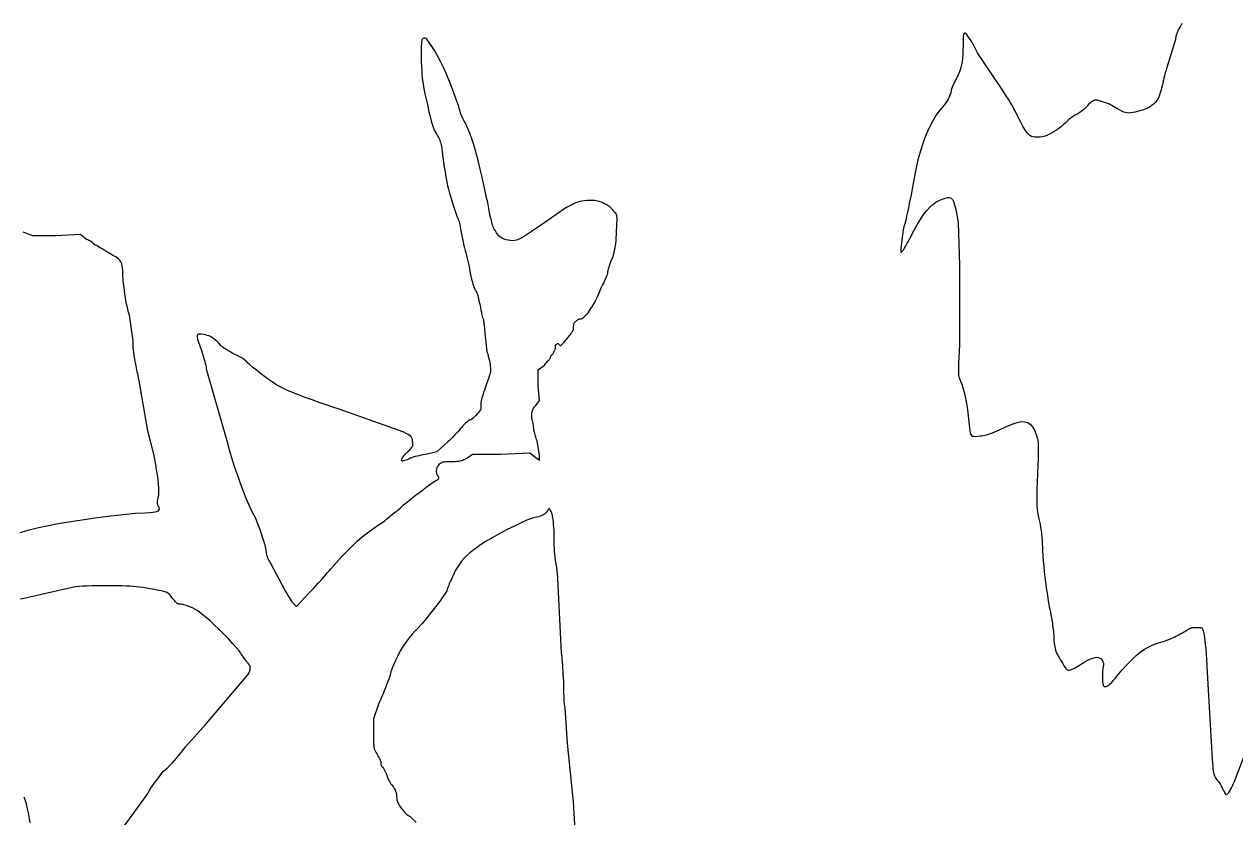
# Model space of a CAD drawing. Extents: x 0.1 to 14.4, y 0 to 16.2.
# Drawn here: x 3.288 to 6.269, y 5.279 to 7.233 of the extents above; entities that cross this region are included whole.
import ezdxf

# ---------------------------------------------------------------- set-up
doc = ezdxf.new("R2010")
doc.units = 0
doc.layers.add('1', color=1, linetype='CONTINUOUS')

msp = doc.modelspace()

# ---------------------------------------------------------------- linework, layer by layer
at = {"layer": '1', "linetype": 'CONTINUOUS'}
for points in [[(6.1363, 7.2341), (6.1345, 7.231), (6.1327, 7.2279), (6.1309, 7.225), (6.1291, 7.2222), (6.1281, 7.2203), (6.127, 7.218), (6.1259, 7.2154), (6.1247, 7.2127), (6.1235, 7.2098), (6.1224, 7.2069), (6.1215, 7.2039), (6.1208, 7.2009), (6.1203, 7.198), (6.1201, 7.1952), (6.0991, 7.1261), (6.0981, 7.1231), (6.097, 7.1194), (6.0957, 7.1152), (6.0944, 7.1105), (6.0931, 7.1055), (6.0918, 7.1002), (6.0904, 7.0947), (6.0892, 7.0891), (6.0881, 7.0836), (6.0871, 7.0781), (6.0853, 7.072), (6.0835, 7.0662), (6.0817, 7.0609), (6.0799, 7.0561), (6.0781, 7.0518), (6.0763, 7.048), (6.0745, 7.0448), (6.0727, 7.0422), (6.0709, 7.0403), (6.0691, 7.039), (6.0659, 7.0355), (6.0617, 7.0322), (6.0568, 7.0291), (6.0513, 7.0263), (6.0454, 7.0236), (6.0392, 7.0213), (6.0329, 7.0193), (6.0267, 7.0175), (6.0207, 7.0161), (6.015, 7.015), (6.01, 7.0143), (6.0056, 7.014), (6.0016, 7.0143), (5.9975, 7.0151), (5.9932, 7.0165), (5.9884, 7.0187), (5.9828, 7.0217), (5.976, 7.0255), (5.9678, 7.0303), (5.958, 7.036), (5.9309, 7.045), (5.9284, 7.0458), (5.9261, 7.0461), (5.924, 7.0461), (5.922, 7.0458), (5.92, 7.045), (5.918, 7.044), (5.9157, 7.0425), (5.9131, 7.0407), (5.9103, 7.0386), (5.9069, 7.036), (5.9049, 7.0333), (5.9027, 7.0306), (5.9001, 7.028), (5.8974, 7.0254), (5.8945, 7.0229), (5.8916, 7.0205), (5.8886, 7.0182), (5.8856, 7.016), (5.8827, 7.0139), (5.8799, 7.012), (5.8769, 7.0108), (5.8735, 7.0089), (5.8697, 7.0065), (5.8657, 7.0036), (5.8615, 7.0004), (5.8572, 6.9969), (5.8529, 6.9932), (5.8487, 6.9894), (5.8446, 6.9857), (5.8408, 6.982), (5.833, 6.976), (5.8256, 6.9708), (5.8186, 6.9663), (5.812, 6.9625), (5.8056, 6.9595), (5.7993, 6.9571), (5.7932, 6.9555), (5.7871, 6.9546), (5.781, 6.9544), (5.7748, 6.955), (5.7704, 6.9553), (5.7663, 6.9566), (5.7623, 6.9589), (5.7583, 6.9624), (5.7541, 6.9673), (5.7497, 6.9738), (5.7449, 6.9819), (5.7395, 6.9919), (5.7335, 7.0038), (5.7267, 7.018), (5.7229, 7.0246), (5.7189, 7.0316), (5.7145, 7.0389), (5.71, 7.0464), (5.7053, 7.0541), (5.7006, 7.0617), (5.6958, 7.0692), (5.691, 7.0765), (5.6863, 7.0835), (5.6817, 7.0901), (5.6336, 7.1622), (5.6246, 7.1785), (5.6172, 7.1914), (5.6113, 7.2011), (5.6067, 7.2074), (5.6032, 7.2106), (5.6008, 7.2106), (5.5991, 7.2075), (5.5982, 7.2014), (5.5977, 7.1922), (5.5976, 7.1802), (5.5974, 7.1689), (5.5969, 7.1586), (5.5961, 7.1491), (5.5951, 7.1405), (5.5938, 7.1329), (5.5924, 7.1261), (5.5908, 7.1203), (5.5891, 7.1153), (5.5874, 7.1113), (5.5856, 7.1081), (5.5706, 7.0781), (5.5688, 7.0706), (5.5672, 7.0641), (5.5654, 7.0584), (5.5635, 7.0532), (5.5612, 7.0484), (5.5585, 7.0437), (5.5552, 7.0388), (5.5512, 7.0336), (5.5463, 7.0277), (5.5405, 7.021), (5.531, 7.0078), (5.5221, 6.9932), (5.5139, 6.9773), (5.5063, 6.9599), (5.4992, 6.9411), (5.4928, 6.9207), (5.4868, 6.8987), (5.4813, 6.8751), (5.4762, 6.8499), (5.4715, 6.8228), (5.4696, 6.8127), (5.4676, 6.8022), (5.4654, 6.7915), (5.4632, 6.7808), (5.461, 6.7703), (5.4587, 6.7601), (5.4565, 6.7505), (5.4544, 6.7416), (5.4523, 6.7336), (5.4505, 6.7267), (5.4444, 6.6817), (5.4444, 6.6784), (5.4445, 6.6758), (5.4445, 6.6739), (5.4446, 6.6725), (5.4448, 6.6715), (5.4455, 6.671), (5.446, 6.6713), (5.4466, 6.6719), (5.4474, 6.6727), (5.4485, 6.6739), (5.4499, 6.6758), (5.4516, 6.6784), (5.4535, 6.6815), (5.4557, 6.6851), (5.458, 6.6891), (5.4605, 6.6936), (5.4631, 6.6983), (5.4658, 6.7034), (5.4685, 6.7087), (5.4772, 6.7257), (5.4855, 6.7406), (5.4935, 6.7536), (5.5011, 6.7648), (5.5086, 6.7744), (5.516, 6.7824), (5.5234, 6.7891), (5.5309, 6.7944), (5.5386, 6.7986), (5.5465, 6.8018), (5.5539, 6.8042), (5.5598, 6.8057), (5.5646, 6.8059), (5.5685, 6.8046), (5.5717, 6.8014), (5.5744, 6.796), (5.577, 6.7879), (5.5795, 6.7769), (5.5823, 6.7626), (5.5856, 6.7447), (5.5886, 6.6396), (5.5886, 6.5706), (5.5886, 6.4444), (5.5878, 6.4268), (5.5872, 6.4118), (5.5867, 6.399), (5.5864, 6.3885), (5.5863, 6.3799), (5.5864, 6.3731), (5.5867, 6.3679), (5.5872, 6.3642), (5.5878, 6.3617), (5.5886, 6.3604), (5.5914, 6.3542), (5.5943, 6.3465), (5.5972, 6.3374), (5.6001, 6.3271), (5.6029, 6.3157), (5.6055, 6.3033), (5.6078, 6.29), (5.6098, 6.276), (5.6114, 6.2614), (5.6126, 6.2462), (5.6135, 6.2381), (5.6143, 6.2316), (5.6152, 6.2266), (5.6165, 6.2229), (5.6182, 6.2203), (5.6206, 6.2188), (5.6238, 6.2181), (5.6279, 6.218), (5.6331, 6.2184), (5.6396, 6.2192), (5.6433, 6.2194), (5.6472, 6.2199), (5.6513, 6.2208), (5.6557, 6.2219), (5.6603, 6.2233), (5.6651, 6.2251), (5.6703, 6.227), (5.6758, 6.2292), (5.6816, 6.2316), (5.6877, 6.2342), (5.7044, 6.2423), (5.7187, 6.2483), (5.7308, 6.2523), (5.741, 6.2542), (5.7496, 6.2541), (5.7569, 6.252), (5.763, 6.2477), (5.7684, 6.2413), (5.7732, 6.2329), (5.7778, 6.2222), (5.7794, 6.2172), (5.7807, 6.2125), (5.7816, 6.2077), (5.7823, 6.2022), (5.7827, 6.1956), (5.7828, 6.1872), (5.7826, 6.1766), (5.7822, 6.1632), (5.7816, 6.1466), (5.7808, 6.1261), (5.78, 6.1063), (5.7794, 6.0898), (5.779, 6.076), (5.7788, 6.0645), (5.7789, 6.0548), (5.7793, 6.0463), (5.7799, 6.0386), (5.7809, 6.0312), (5.7822, 6.0235), (5.7838, 6.015), (5.7855, 6.0084), (5.787, 6.0014), (5.7884, 5.994), (5.7896, 5.9862), (5.7905, 5.9782), (5.7914, 5.97), (5.792, 5.9618), (5.7924, 5.9534), (5.7927, 5.9451), (5.7928, 5.9369), (5.7938, 5.9242), (5.7949, 5.9111), (5.7962, 5.8979), (5.7976, 5.8846), (5.7992, 5.8712), (5.8008, 5.858), (5.8025, 5.845), (5.8042, 5.8322), (5.806, 5.8198), (5.8078, 5.8078), (5.8088, 5.8037), (5.8099, 5.7986), (5.8112, 5.7927), (5.8125, 5.7861), (5.8138, 5.7789), (5.8152, 5.7713), (5.8165, 5.7633), (5.8177, 5.7552), (5.8188, 5.7469), (5.8198, 5.7387), (5.8206, 5.7264), (5.8214, 5.7162), (5.8222, 5.7078), (5.8231, 5.7008), (5.8243, 5.6948), (5.8259, 5.6894), (5.8279, 5.6843), (5.8305, 5.6791), (5.8338, 5.6733), (5.8378, 5.6667), (5.8404, 5.6623), (5.8429, 5.6584), (5.8451, 5.6549), (5.8472, 5.6517), (5.8491, 5.649), (5.8508, 5.6468), (5.8523, 5.645), (5.8537, 5.6437), (5.8549, 5.6429), (5.8559, 5.6426), (5.8571, 5.6421), (5.859, 5.6422), (5.8615, 5.6429), (5.8645, 5.644), (5.8679, 5.6456), (5.8716, 5.6476), (5.8757, 5.6499), (5.88, 5.6524), (5.8844, 5.655), (5.8889, 5.6577), (5.8974, 5.6626), (5.9049, 5.6667), (5.9115, 5.6698), (5.9172, 5.6721), (5.9223, 5.6734), (5.9267, 5.6739), (5.9306, 5.6734), (5.9341, 5.6721), (5.9371, 5.6698), (5.9399, 5.6667), (5.9408, 5.6657), (5.9414, 5.6646), (5.9419, 5.6633), (5.9423, 5.662), (5.9426, 5.6607), (5.9428, 5.6593), (5.9429, 5.658), (5.9429, 5.6568), (5.9429, 5.6556), (5.9429, 5.6547), (5.9421, 5.6511), (5.9415, 5.6462), (5.941, 5.6402), (5.9408, 5.6337), (5.9407, 5.6269), (5.9408, 5.6203), (5.941, 5.6143), (5.9415, 5.6092), (5.9421, 5.6055), (5.9429, 5.6036), (5.9449, 5.6022), (5.9472, 5.6018), (5.9499, 5.6022), (5.9528, 5.6034), (5.9561, 5.6055), (5.9596, 5.6084), (5.9634, 5.612), (5.9673, 5.6165), (5.9716, 5.6217), (5.976, 5.6276), (5.989, 5.6429), (6.0011, 5.6563), (6.0125, 5.6679), (6.0233, 5.678), (6.0338, 5.6866), (6.0441, 5.6938), (6.0544, 5.6998), (6.0649, 5.7047), (6.0757, 5.7086), (6.0871, 5.7117), (6.0909, 5.7128), (6.0949, 5.7142), (6.0992, 5.7158), (6.1036, 5.7176), (6.1081, 5.7196), (6.1126, 5.7217), (6.117, 5.7238), (6.1213, 5.7258), (6.1254, 5.7279), (6.1291, 5.7297), (6.1327, 5.7316), (6.1363, 5.7336), (6.1397, 5.7356), (6.143, 5.7376), (6.146, 5.7395), (6.1488, 5.7412), (6.1513, 5.7426), (6.1533, 5.7438), (6.155, 5.7445), (6.1562, 5.7447), (6.1572, 5.7456), (6.1586, 5.7462), (6.1602, 5.7467), (6.1621, 5.7471), (6.164, 5.7474), (6.1661, 5.7476), (6.1682, 5.7477), (6.1703, 5.7477), (6.1723, 5.7477), (6.1742, 5.7477), (6.1774, 5.7477), (6.1801, 5.7477), (6.1822, 5.7474), (6.1838, 5.747), (6.1851, 5.7462), (6.1861, 5.7451), (6.1869, 5.7436), (6.1876, 5.7416), (6.1884, 5.739), (6.1892, 5.7357), (6.1901, 5.7324), (6.191, 5.7277), (6.1919, 5.7217), (6.1928, 5.7143), (6.1937, 5.7053), (6.1946, 5.6949), (6.1955, 5.6828), (6.1964, 5.6691), (6.1973, 5.6538), (6.1982, 5.6366), (6.2102, 5.4234), (6.211, 5.4143), (6.2118, 5.4066), (6.2124, 5.4001), (6.2131, 5.3946), (6.214, 5.39), (6.215, 5.386), (6.2162, 5.3825), (6.2178, 5.3791), (6.2198, 5.3758), (6.2222, 5.3724), (6.224, 5.3704), (6.2258, 5.3681), (6.2275, 5.3657), (6.2292, 5.3631), (6.2309, 5.3604), (6.2324, 5.3577), (6.2338, 5.3551), (6.2351, 5.3526), (6.2363, 5.3503), (6.2372, 5.3483), (6.2432, 5.3363), (6.2451, 5.336), (6.2472, 5.3369), (6.2493, 5.3387), (6.2515, 5.3413), (6.2538, 5.3446), (6.256, 5.3484), (6.2582, 5.3527), (6.2603, 5.3572), (6.2624, 5.3618), (6.2643, 5.3664), (6.3273, 5.5285)], [(3.2782, 5.9812), (3.2893, 5.9845), (3.3003, 5.988), (3.3194, 5.9927), (3.3435, 5.9978), (3.3716, 6.0031), (3.4024, 6.0084), (3.4351, 6.0135), (3.4683, 6.0183), (3.5011, 6.0225), (3.5323, 6.0259), (3.5608, 6.0285), (3.5856, 6.03), (3.5962, 6.0309), (3.6046, 6.0316), (3.611, 6.0325), (3.6156, 6.0335), (3.6186, 6.0349), (3.6202, 6.0367), (3.6205, 6.0391), (3.6197, 6.0422), (3.618, 6.0462), (3.6156, 6.0511), (3.6156, 6.0529), (3.6156, 6.0546), (3.6157, 6.0565), (3.6158, 6.0583), (3.616, 6.0601), (3.6163, 6.0619), (3.6166, 6.0637), (3.6172, 6.0655), (3.6178, 6.0673), (3.6186, 6.0691), (3.6193, 6.0745), (3.6194, 6.0817), (3.6191, 6.0904), (3.6183, 6.1004), (3.6171, 6.1115), (3.6156, 6.1233), (3.6137, 6.1358), (3.6116, 6.1485), (3.6092, 6.1614), (3.6066, 6.1742), (3.5916, 6.2312), (3.5706, 6.3544), (3.5697, 6.3582), (3.5688, 6.3625), (3.5679, 6.3671), (3.567, 6.3719), (3.5661, 6.3769), (3.5652, 6.3818), (3.5643, 6.3866), (3.5634, 6.3913), (3.5625, 6.3955), (3.5616, 6.3994), (3.5607, 6.4033), (3.5598, 6.4079), (3.5589, 6.413), (3.5581, 6.4184), (3.5574, 6.4242), (3.5568, 6.4301), (3.5563, 6.4361), (3.5559, 6.4421), (3.5556, 6.4479), (3.5556, 6.4535), (3.5465, 6.5165), (3.544, 6.5261), (3.5418, 6.5351), (3.5399, 6.5437), (3.5382, 6.5519), (3.5368, 6.5601), (3.5355, 6.5682), (3.5344, 6.5765), (3.5334, 6.585), (3.5324, 6.594), (3.5315, 6.6036), (3.5308, 6.6173), (3.5301, 6.6281), (3.5292, 6.6364), (3.5279, 6.6429), (3.5259, 6.6479), (3.5229, 6.652), (3.5186, 6.6558), (3.5128, 6.6596), (3.5052, 6.6641), (3.4955, 6.6697), (3.4901, 6.6732), (3.4848, 6.6765), (3.4798, 6.6795), (3.475, 6.6823), (3.4707, 6.6847), (3.467, 6.6867), (3.4638, 6.6884), (3.4615, 6.6897), (3.46, 6.6904), (3.4595, 6.6907), (3.4592, 6.6917), (3.4585, 6.6928), (3.4573, 6.694), (3.4557, 6.6954), (3.4538, 6.6967), (3.4517, 6.698), (3.4493, 6.6993), (3.4468, 6.7006), (3.4441, 6.7017), (3.4414, 6.7027), (3.4264, 6.7147), (3.3664, 6.7117), (3.3093, 6.7117), (3.2853, 6.7207)], [(4.6456, 5.2072), (4.6396, 5.3183), (4.6246, 5.4625), (4.6186, 5.5495), (4.6178, 5.5537), (4.6171, 5.5587), (4.6166, 5.5646), (4.6163, 5.5711), (4.616, 5.5781), (4.6158, 5.5854), (4.6157, 5.593), (4.6156, 5.6007), (4.6156, 5.6082), (4.6156, 5.6156), (4.6148, 5.6231), (4.6141, 5.6309), (4.6136, 5.6389), (4.6131, 5.6468), (4.6126, 5.6547), (4.6122, 5.6621), (4.6117, 5.669), (4.6111, 5.6752), (4.6104, 5.6805), (4.6096, 5.6847), (4.6006, 5.8679), (4.6005, 5.8707), (4.6003, 5.8739), (4.5999, 5.8773), (4.5995, 5.8808), (4.5991, 5.8844), (4.5987, 5.888), (4.5983, 5.8915), (4.5979, 5.8949), (4.5977, 5.898), (4.5976, 5.9009), (4.5967, 5.9042), (4.5958, 5.9086), (4.595, 5.914), (4.5942, 5.9203), (4.5935, 5.9272), (4.5928, 5.9346), (4.5923, 5.9425), (4.5919, 5.9506), (4.5917, 5.9588), (4.5916, 5.967), (4.5915, 5.9772), (4.5913, 5.9862), (4.5909, 5.9942), (4.5903, 6.0013), (4.5897, 6.0075), (4.589, 6.013), (4.5882, 6.0179), (4.5874, 6.0223), (4.5865, 6.0263), (4.5856, 6.03), (4.5839, 6.0333), (4.5826, 6.0358), (4.5816, 6.0378), (4.5807, 6.0391), (4.58, 6.0398), (4.5793, 6.04), (4.5787, 6.0397), (4.5781, 6.0389), (4.5774, 6.0377), (4.5766, 6.036), (4.5747, 6.0334), (4.5726, 6.031), (4.5702, 6.0287), (4.5675, 6.0267), (4.5646, 6.0248), (4.5612, 6.0231), (4.5575, 6.0215), (4.5533, 6.0202), (4.5487, 6.019), (4.5435, 6.018), (4.5359, 6.0158), (4.5245, 6.0114), (4.5101, 6.005), (4.4937, 5.9972), (4.476, 5.9884), (4.4579, 5.9789), (4.4404, 5.9692), (4.4242, 5.9597), (4.4102, 5.9508), (4.3994, 5.9429), (4.3915, 5.9373), (4.3839, 5.9311), (4.3769, 5.9246), (4.3702, 5.9178), (4.3641, 5.9107), (4.3585, 5.9034), (4.3535, 5.896), (4.3491, 5.8886), (4.3454, 5.8812), (4.3423, 5.8739), (4.3405, 5.8702), (4.3388, 5.8664), (4.337, 5.8625), (4.3353, 5.8586), (4.3337, 5.8547), (4.3322, 5.851), (4.3308, 5.8473), (4.3295, 5.8439), (4.3283, 5.8407), (4.3273, 5.8378), (4.3236, 5.8313), (4.3181, 5.8229), (4.311, 5.813), (4.3029, 5.8021), (4.2939, 5.7905), (4.2845, 5.7788), (4.275, 5.7673), (4.2657, 5.7565), (4.257, 5.7469), (4.2492, 5.7387), (4.242, 5.7309), (4.2346, 5.722), (4.2273, 5.712), (4.2201, 5.7012), (4.2132, 5.6896), (4.2067, 5.6773), (4.2006, 5.6646), (4.1951, 5.6515), (4.1902, 5.6381), (4.1862, 5.6246), (4.1842, 5.6189), (4.1819, 5.6126), (4.1794, 5.6058), (4.1767, 5.5988), (4.1738, 5.5916), (4.1708, 5.5844), (4.1678, 5.5774), (4.1649, 5.5706), (4.1619, 5.5643), (4.1592, 5.5586), (4.1471, 5.5225), (4.1471, 5.4865), (4.1472, 5.4766), (4.1472, 5.4685), (4.1474, 5.4618), (4.1477, 5.4564), (4.1483, 5.452), (4.1491, 5.4482), (4.1502, 5.445), (4.1518, 5.4419), (4.1537, 5.4388), (4.1562, 5.4354), (4.1571, 5.4336), (4.1582, 5.4315), (4.1594, 5.4294), (4.1606, 5.4272), (4.1618, 5.4249), (4.1629, 5.4227), (4.1638, 5.4205), (4.1645, 5.4183), (4.165, 5.4163), (4.1652, 5.4144), (4.1652, 5.4134), (4.1652, 5.4123), (4.1653, 5.4111), (4.1655, 5.4097), (4.1659, 5.4084), (4.1665, 5.4071), (4.1672, 5.4058), (4.1682, 5.4045), (4.1695, 5.4034), (4.1712, 5.4024), (4.1802, 5.3844), (4.1803, 5.3825), (4.1808, 5.3805), (4.1816, 5.3783), (4.1825, 5.3761), (4.1836, 5.3739), (4.1847, 5.3716), (4.1859, 5.3694), (4.1871, 5.3673), (4.1882, 5.3652), (4.1892, 5.3634), (4.1918, 5.3606), (4.1942, 5.3576), (4.1964, 5.3544), (4.1984, 5.3511), (4.2001, 5.3476), (4.2015, 5.3439), (4.2027, 5.34), (4.2035, 5.336), (4.204, 5.3317), (4.2042, 5.3273), (4.2047, 5.3233), (4.2062, 5.3186), (4.2085, 5.3134), (4.2115, 5.308), (4.2151, 5.3026), (4.2191, 5.2973), (4.2235, 5.2924), (4.228, 5.2881), (4.2327, 5.2847), (4.2372, 5.2823), (4.2523, 5.2673)], [(3.5165, 5.2342), (3.5886, 5.3333), (3.5916, 5.339), (3.5953, 5.3451), (3.5994, 5.3514), (3.6038, 5.3579), (3.6085, 5.3645), (3.6132, 5.3709), (3.6179, 5.3772), (3.6225, 5.3831), (3.6268, 5.3886), (3.6306, 5.3934), (3.6354, 5.3974), (3.6406, 5.4022), (3.6461, 5.4077), (3.6518, 5.4137), (3.6577, 5.42), (3.6635, 5.4267), (3.6692, 5.4335), (3.6747, 5.4403), (3.6799, 5.447), (3.6847, 5.4535), (3.7357, 5.5105), (3.8378, 5.6306), (3.8403, 5.6349), (3.8421, 5.6387), (3.8434, 5.6421), (3.8441, 5.6453), (3.8442, 5.6483), (3.8437, 5.6512), (3.8425, 5.6541), (3.8406, 5.6571), (3.8381, 5.6602), (3.8348, 5.6637), (3.8338, 5.6655), (3.8324, 5.6676), (3.8308, 5.6697), (3.8291, 5.6719), (3.8273, 5.6742), (3.8255, 5.6764), (3.8238, 5.6786), (3.8223, 5.6808), (3.8209, 5.6828), (3.8198, 5.6847), (3.8164, 5.6898), (3.8101, 5.6976), (3.8015, 5.7073), (3.7912, 5.7185), (3.7797, 5.7305), (3.7675, 5.7426), (3.7553, 5.7543), (3.7435, 5.765), (3.7328, 5.774), (3.7237, 5.7808), (3.7189, 5.7851), (3.7135, 5.789), (3.7077, 5.7926), (3.7017, 5.7957), (3.6956, 5.7984), (3.6896, 5.8007), (3.6838, 5.8025), (3.6785, 5.8037), (3.6737, 5.8045), (3.6697, 5.8048), (3.6679, 5.805), (3.6663, 5.8055), (3.6648, 5.8064), (3.6633, 5.8075), (3.6618, 5.8089), (3.6602, 5.8106), (3.6584, 5.8126), (3.6564, 5.8148), (3.6542, 5.8172), (3.6517, 5.8198), (3.6492, 5.8239), (3.6468, 5.8272), (3.6443, 5.8299), (3.6411, 5.8322), (3.637, 5.8341), (3.6315, 5.8358), (3.6244, 5.8375), (3.615, 5.8393), (3.6033, 5.8414), (3.5886, 5.8438), (3.58, 5.8455), (3.5719, 5.8468), (3.5642, 5.8478), (3.5563, 5.8486), (3.548, 5.8491), (3.5391, 5.8495), (3.5291, 5.8497), (3.5177, 5.8498), (3.5046, 5.8498), (3.4895, 5.8498), (3.4701, 5.8498), (3.4545, 5.8498), (3.442, 5.8495), (3.4316, 5.8491), (3.4227, 5.8483), (3.4143, 5.8473), (3.4055, 5.8457), (3.3957, 5.8437), (3.3839, 5.8411), (3.3694, 5.8378), (3.2913, 5.8198), (3.2789, 5.817)], [(3.2872, 5.3303), (3.2895, 5.3238), (3.2917, 5.3168), (3.2936, 5.3091), (3.2955, 5.3007), (3.2973, 5.2913), (3.3015, 5.2666)]]:
    msp.add_lwpolyline(points, dxfattribs=at)
msp.add_lwpolyline([(4.2827, 7.1902), (4.2802, 7.1935), (4.278, 7.1959), (4.2759, 7.1976), (4.274, 7.1986), (4.2723, 7.1989), (4.2708, 7.1987), (4.2694, 7.198), (4.2683, 7.1968), (4.2673, 7.1952), (4.2664, 7.1945), (4.2658, 7.1925), (4.2653, 7.1892), (4.2649, 7.1848), (4.2646, 7.1794), (4.2645, 7.1731), (4.2644, 7.1661), (4.2643, 7.1583), (4.2643, 7.1499), (4.2643, 7.1411), (4.2651, 7.1294), (4.2658, 7.1191), (4.2665, 7.11), (4.2672, 7.1017), (4.268, 7.0938), (4.269, 7.0862), (4.2703, 7.0785), (4.2719, 7.0702), (4.2738, 7.0612), (4.2763, 7.0511), (4.2797, 7.035), (4.2828, 7.0209), (4.2857, 7.0087), (4.2884, 6.9981), (4.2909, 6.9891), (4.2934, 6.9814), (4.2958, 6.9749), (4.2982, 6.9695), (4.3007, 6.9649), (4.3033, 6.961), (4.305, 6.9582), (4.3066, 6.9555), (4.308, 6.9527), (4.3093, 6.9498), (4.3104, 6.9467), (4.3115, 6.9435), (4.3125, 6.94), (4.3135, 6.9363), (4.3144, 6.9323), (4.3153, 6.9279), (4.3164, 6.9174), (4.3178, 6.9057), (4.3194, 6.8934), (4.3212, 6.8808), (4.3232, 6.8682), (4.3253, 6.8561), (4.3274, 6.8449), (4.3294, 6.8348), (4.3315, 6.8263), (4.3333, 6.8198), (4.3423, 6.7898), (4.3514, 6.7628), (4.3523, 6.7607), (4.3534, 6.7582), (4.3546, 6.7553), (4.3558, 6.7522), (4.357, 6.7489), (4.3581, 6.7455), (4.359, 6.7421), (4.3597, 6.7387), (4.3602, 6.7356), (4.3604, 6.7327), (4.3694, 6.6877), (4.3712, 6.682), (4.373, 6.6759), (4.3747, 6.6695), (4.3764, 6.6629), (4.378, 6.6562), (4.3795, 6.6494), (4.381, 6.6428), (4.3822, 6.6364), (4.3834, 6.6303), (4.3844, 6.6246), (4.3854, 6.6192), (4.3865, 6.6136), (4.3877, 6.6081), (4.389, 6.6027), (4.3904, 6.5976), (4.3917, 6.5928), (4.393, 6.5885), (4.3943, 6.5848), (4.3954, 6.5818), (4.3964, 6.5796), (4.3981, 6.5775), (4.3997, 6.575), (4.4011, 6.572), (4.4024, 6.5686), (4.4035, 6.5649), (4.4046, 6.561), (4.4056, 6.5568), (4.4066, 6.5525), (4.4075, 6.548), (4.4084, 6.5435), (4.4093, 6.539), (4.4102, 6.5343), (4.4111, 6.5297), (4.412, 6.5252), (4.4129, 6.521), (4.4138, 6.5172), (4.4147, 6.5138), (4.4156, 6.511), (4.4165, 6.5088), (4.4174, 6.5075), (4.4175, 6.5055), (4.4177, 6.5033), (4.4181, 6.5007), (4.4185, 6.498), (4.4189, 6.4951), (4.4194, 6.4922), (4.4198, 6.4892), (4.4201, 6.4862), (4.4203, 6.4833), (4.4204, 6.4805), (4.4264, 6.4264), (4.4281, 6.421), (4.4297, 6.4154), (4.431, 6.4099), (4.4322, 6.4045), (4.4332, 6.3994), (4.434, 6.3946), (4.4346, 6.3903), (4.4351, 6.3866), (4.4353, 6.3836), (4.4354, 6.3814), (4.4353, 6.3792), (4.4348, 6.3765), (4.434, 6.3731), (4.4329, 6.3694), (4.4317, 6.3652), (4.4303, 6.3608), (4.4287, 6.3563), (4.427, 6.3516), (4.4252, 6.3469), (4.4234, 6.3423), (4.4216, 6.3369), (4.4199, 6.3316), (4.4182, 6.3265), (4.4166, 6.3215), (4.4152, 6.3168), (4.4139, 6.3125), (4.4129, 6.3086), (4.4121, 6.3053), (4.4116, 6.3025), (4.4114, 6.3003), (4.4114, 6.2853), (4.4101, 6.2831), (4.408, 6.2802), (4.4054, 6.2768), (4.4023, 6.2732), (4.399, 6.2695), (4.3956, 6.266), (4.3923, 6.263), (4.3892, 6.2605), (4.3865, 6.2588), (4.3844, 6.2583), (4.3834, 6.2581), (4.3822, 6.2576), (4.3809, 6.2567), (4.3793, 6.2556), (4.3776, 6.2541), (4.3757, 6.2524), (4.3737, 6.2505), (4.3714, 6.2483), (4.369, 6.2458), (4.3664, 6.2432), (4.3642, 6.2403), (4.3615, 6.2369), (4.3582, 6.2331), (4.3545, 6.2291), (4.3506, 6.2248), (4.3465, 6.2205), (4.3423, 6.2162), (4.3381, 6.212), (4.3341, 6.208), (4.3303, 6.2042), (4.3033, 6.1802), (4.2793, 6.1742), (4.2746, 6.1733), (4.2697, 6.1723), (4.2646, 6.1714), (4.2595, 6.1704), (4.2545, 6.1693), (4.2497, 6.1681), (4.2451, 6.1668), (4.2409, 6.1654), (4.2373, 6.1639), (4.2342, 6.1622), (4.2301, 6.1605), (4.2266, 6.1593), (4.2237, 6.1583), (4.2214, 6.1577), (4.2196, 6.1573), (4.2182, 6.1572), (4.2173, 6.1574), (4.2166, 6.1577), (4.2163, 6.1584), (4.2162, 6.1592), (4.2164, 6.1602), (4.2169, 6.1616), (4.2178, 6.1633), (4.2189, 6.1653), (4.2203, 6.1674), (4.2221, 6.1697), (4.224, 6.1722), (4.2262, 6.1748), (4.2286, 6.1775), (4.2312, 6.1802), (4.2346, 6.1835), (4.2374, 6.1864), (4.2397, 6.189), (4.2415, 6.1912), (4.2429, 6.1933), (4.2438, 6.1953), (4.2442, 6.1973), (4.2443, 6.1994), (4.244, 6.2017), (4.2432, 6.2042), (4.2432, 6.2075), (4.2431, 6.2102), (4.2427, 6.2124), (4.2419, 6.2144), (4.2406, 6.2162), (4.2387, 6.218), (4.236, 6.22), (4.2325, 6.2223), (4.2279, 6.225), (4.2222, 6.2282), (4.0631, 6.2853), (4.0472, 6.2901), (4.0304, 6.2955), (4.0132, 6.3014), (3.9959, 6.3075), (3.979, 6.3138), (3.9627, 6.3201), (3.9476, 6.3262), (3.934, 6.3321), (3.9223, 6.3375), (3.9129, 6.3423), (3.9065, 6.346), (3.8984, 6.3512), (3.8892, 6.3577), (3.8792, 6.365), (3.869, 6.3727), (3.8591, 6.3806), (3.8499, 6.3882), (3.842, 6.3951), (3.8358, 6.401), (3.8318, 6.4054), (3.8307, 6.4064), (3.829, 6.4075), (3.8269, 6.4088), (3.8245, 6.4103), (3.8217, 6.4118), (3.8186, 6.4134), (3.8154, 6.4151), (3.8119, 6.4168), (3.8084, 6.4186), (3.8048, 6.4204), (3.8011, 6.4223), (3.7973, 6.4243), (3.7935, 6.4265), (3.7897, 6.4287), (3.786, 6.4309), (3.7825, 6.4332), (3.7793, 6.4354), (3.7764, 6.4375), (3.7738, 6.4396), (3.7718, 6.4414), (3.7666, 6.4472), (3.7619, 6.452), (3.7576, 6.456), (3.7535, 6.4592), (3.7496, 6.4617), (3.7458, 6.4637), (3.742, 6.4653), (3.7381, 6.4665), (3.7341, 6.4676), (3.7297, 6.4685), (3.7241, 6.4692), (3.7196, 6.4696), (3.7163, 6.4693), (3.7142, 6.4681), (3.7132, 6.4658), (3.7133, 6.4622), (3.7144, 6.457), (3.7166, 6.4499), (3.7197, 6.4408), (3.7237, 6.4294), (3.7255, 6.4239), (3.7273, 6.4184), (3.729, 6.4129), (3.7306, 6.4075), (3.732, 6.4024), (3.7332, 6.3976), (3.7343, 6.3934), (3.7351, 6.3896), (3.7356, 6.3866), (3.7357, 6.3844), (3.7868, 6.2042), (3.7932, 6.182), (3.7997, 6.1604), (3.8064, 6.1396), (3.8131, 6.1196), (3.8198, 6.1006), (3.8266, 6.0827), (3.8333, 6.066), (3.8399, 6.0506), (3.8465, 6.0365), (3.8529, 6.024), (3.8558, 6.0178), (3.8591, 6.01), (3.8627, 6.0012), (3.8665, 5.9915), (3.8701, 5.9812), (3.8736, 5.9708), (3.8768, 5.9606), (3.8795, 5.9508), (3.8816, 5.9418), (3.8829, 5.9339), (3.8831, 5.9311), (3.8836, 5.9282), (3.8843, 5.9252), (3.8854, 5.9221), (3.8866, 5.9189), (3.8881, 5.9158), (3.8896, 5.9127), (3.8913, 5.9096), (3.8931, 5.9067), (3.8949, 5.9039), (3.9219, 5.8529), (3.9247, 5.8474), (3.9276, 5.8418), (3.9306, 5.8363), (3.9336, 5.8309), (3.9366, 5.8258), (3.9394, 5.8211), (3.9422, 5.8168), (3.9447, 5.8131), (3.947, 5.81), (3.9489, 5.8078), (3.958, 5.7988), (3.988, 5.8318), (3.9936, 5.8375), (3.9994, 5.8436), (4.0053, 5.8499), (4.0113, 5.8564), (4.0173, 5.863), (4.023, 5.8694), (4.0285, 5.8757), (4.0335, 5.8816), (4.0381, 5.8871), (4.042, 5.8919), (4.056, 5.9075), (4.0693, 5.9219), (4.0821, 5.9353), (4.0946, 5.9478), (4.107, 5.9595), (4.1194, 5.9704), (4.1322, 5.9807), (4.1454, 5.9905), (4.1594, 5.9999), (4.1742, 6.009), (4.1771, 6.0118), (4.1802, 6.0147), (4.1836, 6.0177), (4.1871, 6.0207), (4.1907, 6.0236), (4.1943, 6.0265), (4.1978, 6.0293), (4.2012, 6.0318), (4.2043, 6.0341), (4.2072, 6.036), (4.2135, 6.042), (4.2214, 6.049), (4.2306, 6.0566), (4.2405, 6.0647), (4.2508, 6.0728), (4.261, 6.0808), (4.2709, 6.0883), (4.2801, 6.095), (4.288, 6.1007), (4.2943, 6.1051), (4.2984, 6.1075), (4.3016, 6.1095), (4.3041, 6.1112), (4.3059, 6.1125), (4.3071, 6.1137), (4.3077, 6.1148), (4.3079, 6.1159), (4.3076, 6.1171), (4.3071, 6.1185), (4.3063, 6.1201), (4.3047, 6.1228), (4.3034, 6.1255), (4.3026, 6.1283), (4.3022, 6.1311), (4.3022, 6.134), (4.3026, 6.137), (4.3036, 6.1401), (4.305, 6.1433), (4.3069, 6.1466), (4.3093, 6.1502), (4.3119, 6.1518), (4.3142, 6.1531), (4.3164, 6.1541), (4.3188, 6.1549), (4.3213, 6.1554), (4.3242, 6.1558), (4.3276, 6.156), (4.3317, 6.1561), (4.3365, 6.1562), (4.3423, 6.1562), (4.3481, 6.1563), (4.353, 6.1565), (4.3571, 6.157), (4.3606, 6.1576), (4.3637, 6.1584), (4.3666, 6.1594), (4.3693, 6.1606), (4.372, 6.1619), (4.375, 6.1635), (4.3784, 6.1652), (4.3904, 6.1742), (4.4595, 6.1742), (4.5315, 6.1772), (4.5435, 6.1682), (4.5556, 6.1592), (4.5556, 6.1712), (4.5495, 6.2072), (4.5478, 6.2118), (4.5463, 6.2165), (4.545, 6.2211), (4.5438, 6.2257), (4.5428, 6.2301), (4.542, 6.2342), (4.5414, 6.238), (4.5409, 6.2413), (4.5406, 6.2441), (4.5405, 6.2462), (4.5389, 6.2531), (4.5377, 6.2593), (4.5369, 6.2649), (4.5366, 6.2701), (4.5368, 6.2748), (4.5375, 6.2791), (4.5388, 6.2832), (4.5407, 6.287), (4.5433, 6.2907), (4.5465, 6.2943), (4.5556, 6.3063), (4.5526, 6.3423), (4.5526, 6.3814), (4.5676, 6.3934), (4.5694, 6.396), (4.5714, 6.3984), (4.5735, 6.4007), (4.5755, 6.4028), (4.5773, 6.4047), (4.579, 6.4064), (4.5805, 6.4079), (4.5816, 6.4093), (4.5823, 6.4104), (4.5826, 6.4114), (4.5826, 6.4121), (4.5827, 6.4128), (4.583, 6.4137), (4.5833, 6.4148), (4.5839, 6.4159), (4.5846, 6.4172), (4.5857, 6.4183), (4.587, 6.4194), (4.5886, 6.4204), (4.5895, 6.4222), (4.5904, 6.424), (4.5912, 6.4257), (4.592, 6.4274), (4.5927, 6.4291), (4.5934, 6.4306), (4.5939, 6.432), (4.5943, 6.4333), (4.5945, 6.4345), (4.5946, 6.4354), (4.5946, 6.4364), (4.5946, 6.4375), (4.5947, 6.4387), (4.5948, 6.4399), (4.595, 6.4411), (4.5952, 6.4421), (4.5956, 6.4431), (4.5961, 6.4438), (4.5968, 6.4443), (4.5976, 6.4444), (4.5984, 6.4453), (4.5991, 6.4459), (4.5996, 6.4463), (4.6001, 6.4466), (4.6011, 6.4466), (4.6015, 6.4463), (4.6021, 6.4459), (4.6028, 6.4453), (4.6036, 6.4444), (4.6045, 6.4429), (4.6055, 6.442), (4.6066, 6.4416), (4.608, 6.442), (4.6096, 6.4429), (4.6116, 6.4447), (4.614, 6.4471), (4.617, 6.4504), (4.6205, 6.4545), (4.6246, 6.4595), (4.6272, 6.4629), (4.6296, 6.466), (4.6318, 6.4689), (4.6338, 6.4716), (4.6355, 6.4741), (4.6369, 6.4765), (4.6381, 6.479), (4.6389, 6.4814), (4.6395, 6.4839), (4.6396, 6.4865), (4.6396, 6.4883), (4.6397, 6.4901), (4.6398, 6.4918), (4.64, 6.4935), (4.6404, 6.4951), (4.6409, 6.4966), (4.6417, 6.4981), (4.6427, 6.4994), (4.644, 6.5005), (4.6456, 6.5015), (4.6474, 6.5031), (4.6489, 6.5044), (4.6503, 6.5054), (4.6516, 6.5062), (4.6528, 6.5068), (4.6539, 6.5071), (4.6549, 6.5073), (4.6558, 6.5075), (4.6567, 6.5075), (4.6577, 6.5075), (4.6609, 6.5085), (4.665, 6.5115), (4.6697, 6.5163), (4.675, 6.5225), (4.6806, 6.53), (4.6862, 6.5386), (4.6917, 6.5481), (4.697, 6.5583), (4.7017, 6.5688), (4.7057, 6.5796), (4.7084, 6.585), (4.711, 6.5903), (4.7136, 6.5955), (4.7159, 6.6004), (4.7181, 6.6051), (4.72, 6.6094), (4.7215, 6.6133), (4.7227, 6.6167), (4.7235, 6.6195), (4.7237, 6.6216), (4.7239, 6.6238), (4.7244, 6.6265), (4.7252, 6.6298), (4.7262, 6.6334), (4.7275, 6.6374), (4.7289, 6.6415), (4.7305, 6.6457), (4.7322, 6.6499), (4.7339, 6.6539), (4.7357, 6.6577), (4.7374, 6.6645), (4.739, 6.6706), (4.7403, 6.6763), (4.7415, 6.6818), (4.7425, 6.6873), (4.7433, 6.6931), (4.7439, 6.6994), (4.7444, 6.7065), (4.7447, 6.7145), (4.7447, 6.7237), (4.7455, 6.7343), (4.7461, 6.7428), (4.7465, 6.7496), (4.7465, 6.7549), (4.7462, 6.759), (4.7456, 6.7622), (4.7446, 6.7648), (4.7431, 6.7671), (4.7412, 6.7693), (4.7387, 6.7718), (4.7376, 6.7736), (4.736, 6.7757), (4.734, 6.7777), (4.7318, 6.7798), (4.7294, 6.7819), (4.7268, 6.7839), (4.7243, 6.7857), (4.7219, 6.7873), (4.7197, 6.7887), (4.7177, 6.7898), (4.7143, 6.7915), (4.7111, 6.793), (4.708, 6.7944), (4.705, 6.7956), (4.702, 6.7965), (4.6987, 6.7974), (4.6951, 6.798), (4.6912, 6.7984), (4.6867, 6.7987), (4.6817, 6.7988), (4.6738, 6.7986), (4.6664, 6.798), (4.6591, 6.7969), (4.652, 6.7951), (4.6449, 6.7928), (4.6376, 6.7897), (4.6299, 6.7858), (4.6218, 6.7811), (4.6131, 6.7755), (4.6036, 6.7688), (4.5768, 6.7501), (4.5554, 6.7354), (4.5387, 6.724), (4.5258, 6.7155), (4.5161, 6.7095), (4.5089, 6.7054), (4.5034, 6.7029), (4.4988, 6.7014), (4.4944, 6.7005), (4.4895, 6.6997), (4.4841, 6.7), (4.4788, 6.7008), (4.4736, 6.702), (4.4686, 6.7038), (4.464, 6.7061), (4.4596, 6.7088), (4.4558, 6.7119), (4.4524, 6.7155), (4.4496, 6.7194), (4.4474, 6.7237), (4.4457, 6.7258), (4.4442, 6.7283), (4.4428, 6.7312), (4.4415, 6.7345), (4.4403, 6.738), (4.4392, 6.7417), (4.4382, 6.7455), (4.4373, 6.7493), (4.4363, 6.7531), (4.4354, 6.7568), (4.4345, 6.7606), (4.4336, 6.7649), (4.4327, 6.7695), (4.4318, 6.7743), (4.4309, 6.7793), (4.43, 6.7842), (4.4291, 6.789), (4.4282, 6.7937), (4.4273, 6.798), (4.4264, 6.8018), (4.4144, 6.8559), (4.41, 6.8756), (4.4057, 6.8936), (4.4016, 6.9098), (4.3975, 6.9246), (4.3934, 6.9381), (4.3893, 6.9503), (4.3852, 6.9616), (4.3811, 6.972), (4.3768, 6.9818), (4.3724, 6.991), (4.3706, 6.9939), (4.3688, 6.9971), (4.367, 7.0006), (4.3654, 7.0043), (4.3637, 7.0083), (4.3622, 7.0124), (4.3608, 7.0167), (4.3595, 7.0211), (4.3583, 7.0255), (4.3574, 7.03), (4.3493, 7.0519), (4.3415, 7.0725), (4.3338, 7.0918), (4.3264, 7.1097), (4.3191, 7.1261), (4.312, 7.1412), (4.305, 7.1547), (4.2983, 7.1668), (4.2917, 7.1773), (4.2853, 7.1862)], close=True, dxfattribs=at)

doc.saveas('drawing.dxf')
